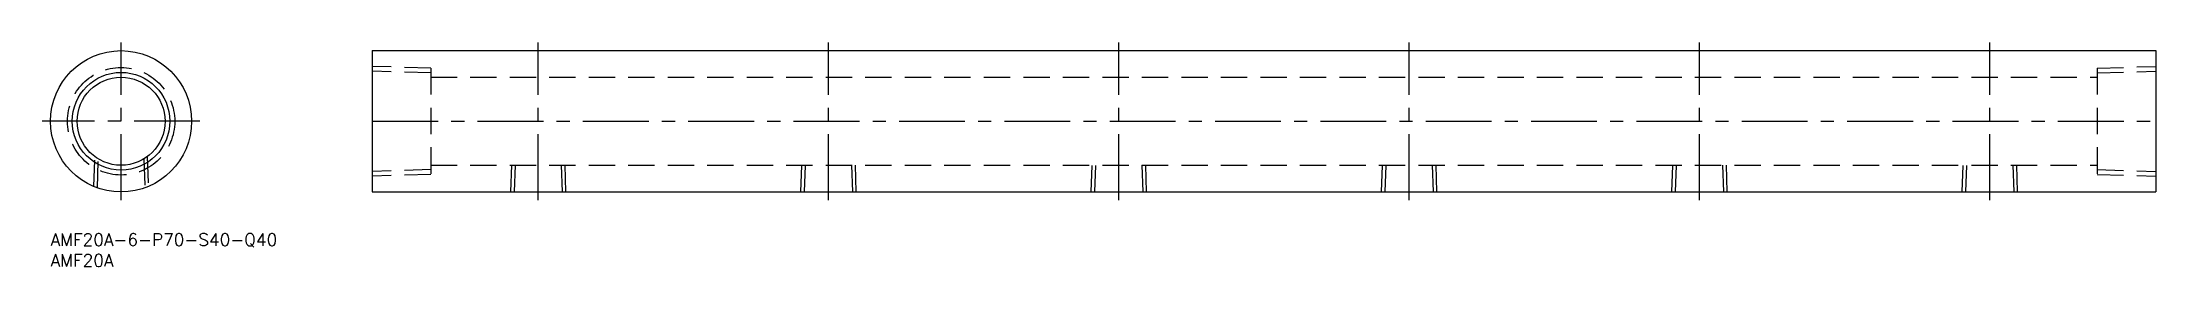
# Model space of a CAD drawing. Extents: x -2 to 508, y -8 to 46.
import ezdxf

# ---------------------------------------------------------------- set-up
doc = ezdxf.new("R2010")
doc.units = 0
doc.header["$LTSCALE"] = 0.5
doc.linetypes.add('CENTER', pattern=[50.8, 31.75, -6.35, 6.35, -6.35])
doc.linetypes.add('DASHED', pattern=[19.05, 12.7, -6.35])
for name, color, linetype in [('MSM_CENTER', 1, 'CENTER'), ('MSM_CONTINUOUS', 7, 'CONTINUOUS'), ('MSM_DASHED', 4, 'DASHED'), ('MSM_PART_NUMBER', 7, 'CONTINUOUS')]:
    doc.layers.add(name, color=color, linetype=linetype)
doc.styles.get("Standard").update_dxf_attribs({"font": 'txt.shx', "height": 3, "bigfont": 'bigfont.shx'})

# ---------------------------------------------------------------- blocks, each defined once
blk = doc.blocks.new('*U4')
at = {"layer": 'MSM_PART_NUMBER'}
blk.add_text('AMF20A-6-P70-S40-Q40', height=3, dxfattribs=at).set_placement((0, -3))
blk = doc.blocks.new('*U5')
at = {"layer": 'MSM_PART_NUMBER'}
blk.add_text('AMF20A', height=3, dxfattribs=at).set_placement((0, -8))

msp = doc.modelspace()

# ---------------------------------------------------------------- linework, layer by layer
at = {"layer": 'MSM_CENTER'}
for p, q in [((17, 8), (17, 46)), ((117.56, 8), (117.56, 46)), ((187.56, 8), (187.56, 46)), ((257.56, 8), (257.56, 46)), ((327.56, 8), (327.56, 46)), ((397.56, 8), (397.56, 46)), ((467.56, 8), (467.56, 46)), ((36, 27), (-2, 27)), ((77.56, 27), (507.56, 27))]:
    msp.add_line(p, q, dxfattribs=at)
at = {"layer": 'MSM_CONTINUOUS'}
for p, q in [((77.56, 44), (507.56, 44)), ((77.56, 44), (77.56, 10)), ((507.56, 44), (507.56, 10)), ((77.56, 10), (507.56, 10))]:
    msp.add_line(p, q, dxfattribs=at)
for radius in [17, 11.76, 10.6]:
    msp.add_circle((17, 27), radius, dxfattribs=at)
at = {"layer": 'MSM_DASHED'}
for p, q in [((91.66, 39.78), (77.56, 40.22)), ((91.66, 38.62), (77.56, 39.06)), ((91.66, 39.78), (91.66, 14.22)), ((91.66, 37.6), (493.46, 37.6)), ((493.46, 39.78), (507.56, 40.22)), ((493.46, 39.78), (493.46, 14.22)), ((493.46, 38.62), (507.56, 39.06)), ((10.45, 11.31), (10.67, 18.5)), ((11.29, 10.99), (11.51, 17.93)), ((22.49, 17.93), (22.71, 10.99)), ((23.33, 18.5), (23.55, 11.31)), ((91.66, 15.38), (77.56, 14.94)), ((91.66, 16.4), (493.46, 16.4)), ((111.12, 16.4), (110.92, 10)), ((111.98, 16.4), (111.78, 10)), ((123.13, 16.4), (123.33, 10)), ((123.99, 16.4), (124.19, 10)), ((180.92, 10), (181.12, 16.4)), ((181.78, 10), (181.98, 16.4)), ((193.13, 16.4), (193.33, 10)), ((193.99, 16.4), (194.19, 10)), ((250.92, 10), (251.12, 16.4)), ((251.78, 10), (251.98, 16.4)), ((263.13, 16.4), (263.33, 10)), ((263.99, 16.4), (264.19, 10)), ((320.92, 10), (321.12, 16.4)), ((321.78, 10), (321.98, 16.4)), ((333.13, 16.4), (333.33, 10)), ((333.99, 16.4), (334.19, 10)), ((390.92, 10), (391.12, 16.4)), ((391.78, 10), (391.98, 16.4)), ((403.13, 16.4), (403.33, 10)), ((403.99, 16.4), (404.19, 10)), ((460.92, 10), (461.12, 16.4)), ((461.78, 10), (461.98, 16.4)), ((473.13, 16.4), (473.33, 10)), ((473.99, 16.4), (474.19, 10)), ((493.46, 15.38), (507.56, 14.94)), ((91.66, 14.22), (77.56, 13.78)), ((493.46, 14.22), (507.56, 13.78))]:
    msp.add_line(p, q, dxfattribs=at)
msp.add_circle((17, 27), 12.94, dxfattribs=at)

# ---------------------------------------------------------------- block references
at = {"layer": 'MSM_CONTINUOUS'}
for name in ['*U4', '*U5']:
    msp.add_blockref(name, (0, 0), dxfattribs=at)

doc.saveas('drawing.dxf')
